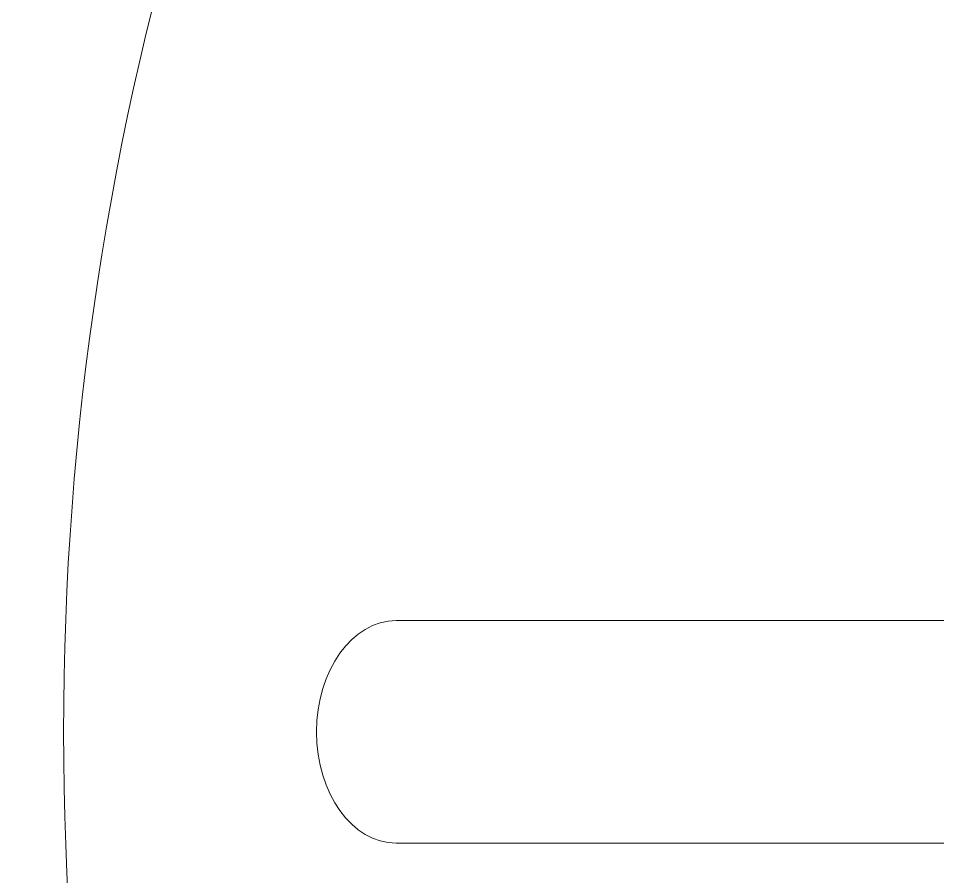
# Model space of a CAD drawing. Header units: inches. Extents: x -24 to 221, y 17 to 181.
# Drawn here: x -23.62 to 1.15, y 95.93 to 119.05 of the extents above; entities that cross this region are included whole.
import ezdxf

# ---------------------------------------------------------------- set-up
doc = ezdxf.new("R2010")
doc.units = ezdxf.units.IN
doc.header["$MEASUREMENT"] = 0
doc.layers.add('Calque 1', color=7, linetype='Continuous')

# ---------------------------------------------------------------- blocks, each defined once
blk = doc.blocks.new('block 16')
at = {"layer": 'Calque 1', "lineweight": 0}
for points, knots in [([(33.382, 176.278), (20.581, 154.8), (2.635, 136.747), (-18.755, 123.814), (-23.624, 108.219), (-23.625, 91.435), (-18.755, 75.838), (2.635, 62.907), (20.581, 44.854), (33.381, 23.376), (49.269, 18.307), (66.422, 18.306), (82.31, 23.375), (95.11, 44.854), (113.055, 62.907), (134.446, 75.839), (139.315, 91.434), (139.315, 108.219), (134.446, 123.815), (113.055, 136.747), (95.11, 154.8), (82.31, 176.278), (66.422, 181.347), (49.27, 181.347), (33.382, 176.278)], [0, 0, 0, 0, 1, 1, 1, 2, 2, 2, 3, 3, 3, 4, 4, 4, 5, 5, 5, 6, 6, 6, 7, 7, 7, 8, 8, 8, 8]), ([(11.631, 102.827), (11.631, 102.827), (-13.439, 102.825), (-13.439, 102.825), (-14.627, 102.825), (-15.589, 101.483), (-15.589, 99.826), (-15.59, 98.17), (-14.627, 96.827), (-13.439, 96.827), (-13.439, 96.827), (11.631, 96.828), (11.631, 96.828), (12.818, 96.827), (13.781, 98.17), (13.781, 99.827), (13.781, 101.483), (12.818, 102.827), (11.631, 102.827)], [0, 0, 0, 0, 1, 1, 1, 2, 2, 2, 3, 3, 3, 4, 4, 4, 5, 5, 5, 6, 6, 6, 6])]:
    blk.add_open_spline(points, degree=3, knots=knots, dxfattribs=at)
blk = doc.blocks.new('block 2')
at = {"layer": 'Calque 1'}
blk.add_blockref('block 16', (0, 0), dxfattribs=at)

msp = doc.modelspace()

# ---------------------------------------------------------------- block references
at = {"layer": 'Calque 1'}
msp.add_blockref('block 2', (0, 0), dxfattribs=at)

doc.saveas('drawing.dxf')
